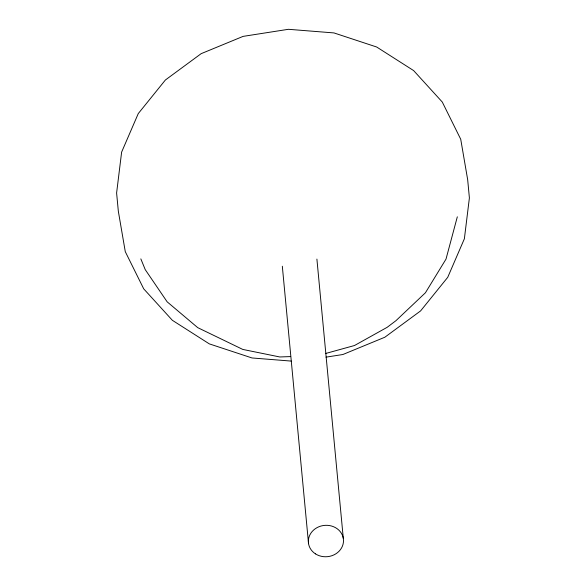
<?xml version="1.0" encoding="UTF-8"?>
<svg xmlns="http://www.w3.org/2000/svg" width="586" height="586" viewBox="0 0 586 586"><rect width="100%" height="100%" fill="white"/><g stroke="black" fill="none" stroke-linecap="round" stroke-linejoin="round"><path stroke-width="0.88" d="M457.322 216.813L446.005 259.115L425.421 292.78L395.909 320.718L387.141 327.325L354.493 345.52L325.713 353.461M326.006 357.152L342.883 354.515L384.848 337.228L420.609 310.895L447.733 277.317L464.376 238.78L469.393 197.914L467.672 179.675L460.728 139.256L442.291 102.052L413.628 70.584L376.681 47.012L333.976 32.926L288.422 29.3L243.117 36.376L201.152 53.663L165.391 79.996L138.267 113.574L121.624 152.111L116.607 192.977L118.328 211.216L125.272 251.636L143.709 288.839L172.372 320.308L209.319 343.879L252.024 357.965L291.205 361.086M290.656 356.581L279.771 356.962L242.794 349.432L197.731 327.647L167.142 301.819L145.24 269.641L140.838 258.88M316.901 259.085L343.301 538.373M282.32 266.227L308.544 543.698M315.48 553.88A17.587 15.712 -5.4 0 0 343.389 542.475A17.587 15.712 -5.4 0 0 318.909 526.748A17.587 15.712 -5.4 0 0 315.48 553.88"/></g></svg>
